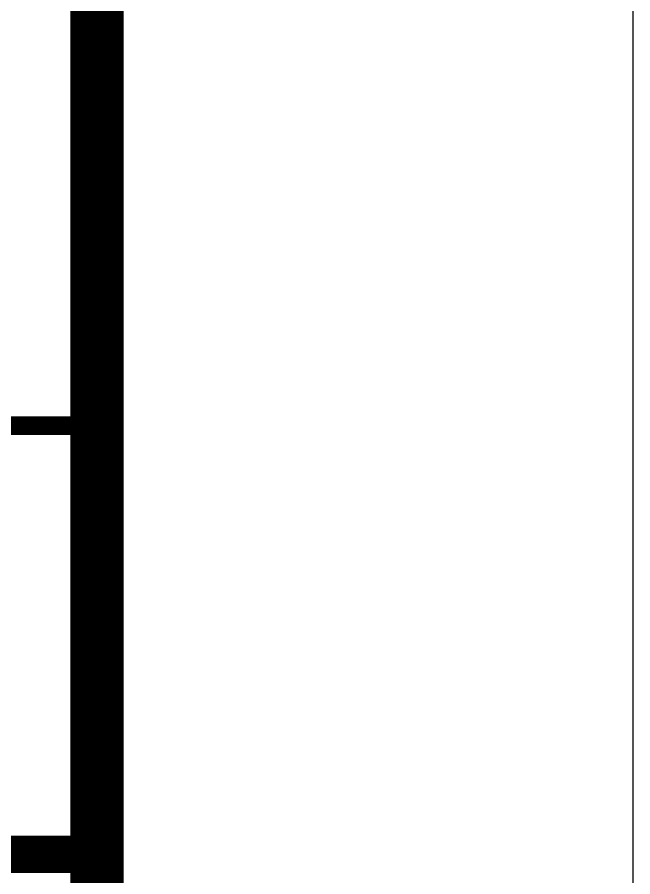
# Model space of a CAD drawing. Extents: x 39519617 to 39520126, y 3727912 to 3728254.
# Drawn here: x 39520120.53 to 39520126.27, y 3727950.75 to 3727958.78 of the extents above; entities that cross this region are included whole.
import ezdxf

# ---------------------------------------------------------------- set-up
doc = ezdxf.new("R2010")
doc.units = 0
doc.header["$LTSCALE"] = 1000
doc.header["$MEASUREMENT"] = 0
doc.layers.add('图框', color=140, linetype='Continuous')

# ---------------------------------------------------------------- blocks, each defined once
blk = doc.blocks.new('TK')
at = {"layer": '图框'}
blk.add_lwpolyline([(465375, 548713.7), (549475, 548713.7), (549475, 489313.7), (465375, 489313.7)], close=True, dxfattribs=at)
blk.add_lwpolyline([(465375, 548713.7), (549475, 548713.7), (549475, 489313.7), (465375, 489313.7)], close=True, dxfattribs=at)
at = {"layer": '图框', "const_width": 100}
blk.add_lwpolyline([(548475, 490313.7), (548475, 547713.7), (467875, 547713.7), (467875, 490313.7)], close=True, dxfattribs=at)
at = {"layer": '图框'}
for points, const_width in [([(541480, 497914), (548480, 497914)], 35), ([(541480, 497114), (548480, 497114)], 70)]:
    blk.add_lwpolyline(points, dxfattribs=dict(at, const_width=const_width))

msp = doc.modelspace()

# ---------------------------------------------------------------- block references
at = {"xscale": 0.005, "yscale": 0.005, "zscale": 0.005}
msp.add_blockref('TK', (39517378.8956, 3725465.394), dxfattribs=at)

doc.saveas('drawing.dxf')
